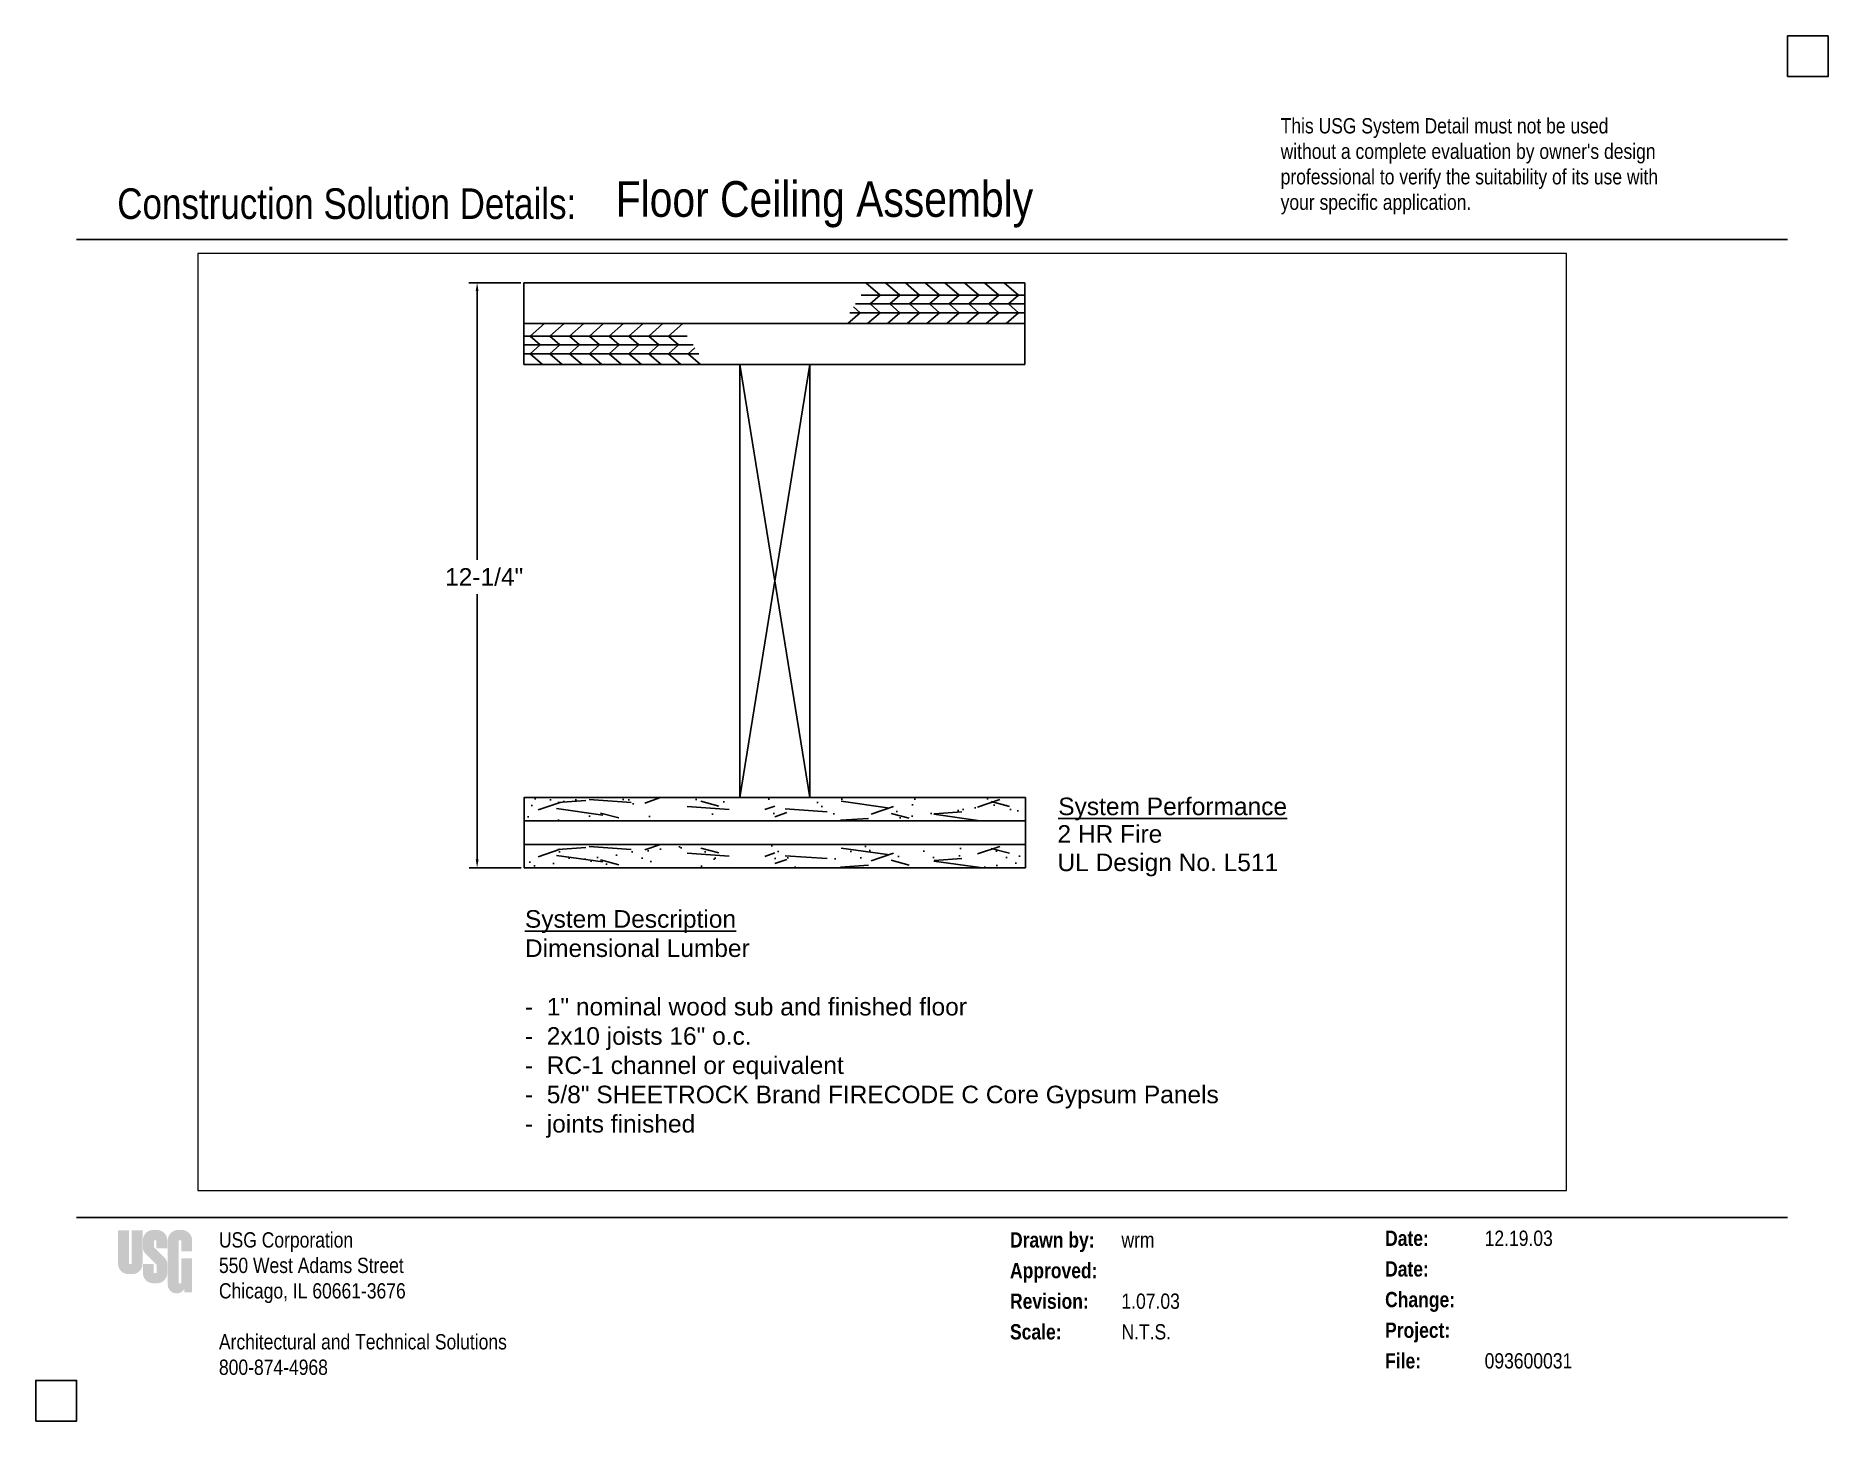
# Paper-space layout 'SHEETROCK' of a CAD drawing. Extents: x 0.1 to 11.1, y 0 to 8.5.
# The model-space entities are those that its viewports show. They can reach past a viewport. Long polylines and large blocks are cut down to what shows.
import ezdxf
from ezdxf.enums import TextEntityAlignment as Align

# ---------------------------------------------------------------- set-up
doc = ezdxf.new("R2010")
doc.units = 0
doc.header["$MEASUREMENT"] = 0
doc.layers.get('0').update_dxf_attribs({"linetype": 'CONTINUOUS'})
doc.layers.get('DEFPOINTS').update_dxf_attribs({"linetype": 'CONTINUOUS'})
doc.layers.add('titleinfo', color=7, linetype='CONTINUOUS')
doc.styles.add('arial', font='Arialn.ttf')
doc.styles.add('ROMANS', font='Arialn.ttf', dxfattribs={"height": 0.12})
doc.styles.add('T', font='ARIAL.TTF', dxfattribs={"height": 0.375})

# ---------------------------------------------------------------- blocks, each defined once
blk = doc.blocks.new('usgtitleblock')
h = blk.add_hatch(color=2)
h.paths.add_polyline_path([(0.71, 1.206), (0.644, 1.206), (0.644, 1.001), (0.627, 1.001), (0.627, 1.206), (0.56, 1.206), (0.56, 1.001, 0.414214), (0.623, 0.938), (0.647, 0.938, 0.414214), (0.71, 1.001)])
h.paths.add_polyline_path([(0.78, 1.103), (0.78, 1.146), (0.795, 1.146), (0.795, 1.097), (0.862, 1.097), (0.862, 1.146, 0.414214), (0.799, 1.209), (0.775, 1.209, 0.414214), (0.712, 1.146), (0.712, 1.102, 0.19886), (0.728, 1.064), (0.796, 0.996), (0.796, 0.945), (0.779, 0.945), (0.779, 1.001), (0.712, 1.001), (0.712, 0.945, 0.414214), (0.775, 0.882), (0.799, 0.882, 0.414214), (0.862, 0.945), (0.862, 0.999, 0.198908), (0.847, 1.037)])
h.paths.add_polyline_path([(0.865, 0.868, 0.732138), (0.967, 0.848), (0.967, 0.826), (1.014, 0.826), (1.014, 1.036), (0.948, 1.036), (0.948, 0.882), (0.932, 0.882), (0.932, 1.146), (0.948, 1.146), (0.948, 1.078), (1.014, 1.078), (1.014, 1.146, 0.414214), (0.951, 1.209), (0.928, 1.209, 0.414214), (0.865, 1.146)])
at = {"color": 2}
for p, q in [((10.805, 7.286), (0.305, 7.286)), ((0.305, 1.286), (10.805, 1.286))]:
    blk.add_line(p, q, dxfattribs=at)
at = {"layer": 'DEFPOINTS'}
for points in [[(10.805, 8.286), (11.055, 8.286), (11.055, 8.536), (10.805, 8.536)], [(0.055, 0.036), (0.305, 0.036), (0.305, 0.286), (0.055, 0.286)]]:
    blk.add_lwpolyline(points, close=True, dxfattribs=at)
at = {"color": 2, "insert": (0.555, 7.41), "char_height": 0.1875, "width": 4.28217, "attachment_point": 7, "style": 'ROMANS'}
blk.add_mtext('Construction Solution Details:', dxfattribs=at)
at = {"color": 6, "style": 'ROMANS'}
blk.add_attdef('DRAWINGHEADER', text='', height=0.219, dxfattribs=at).set_placement((3.614, 7.36), align=Align.BOTTOM_LEFT)
at = {"layer": 'titleinfo', "color": 2, "char_height": 0.09375, "attachment_point": 1, "style": 'arial'}
for s, insert, width in [("This USG System Detail must not be used \\Pwithout a complete evaluation by owner's design \\Pprofessional to verify the suitability of its use with \\Pyour specific application.", (7.695, 8.031), 3.06505), ('USG Corporation\\P550 West Adams Street\\PChicago, IL 60661-3676\\P\\PArchitectural and Technical Solutions\\P800-874-4968', (1.179, 1.195), 3.25)]:
    blk.add_mtext(s, dxfattribs=dict(at, insert=insert, width=width))
at = {"layer": 'titleinfo', "color": 6, "char_height": 0.09375, "width": 0.96875, "attachment_point": 1, "style": 'arial'}
for s, insert in [('{\\fArial Narrow|b1|i0|c0|p34;Drawn by:}', (6.034, 1.195)), ('{\\fArial Narrow|b1|i0|c0|p34;Date:}', (8.336, 1.205)), ('{\\fArial Narrow|b1|i0|c0|p34;Approved:}', (6.034, 1.007)), ('{\\fArial Narrow|b1|i0|c0|p34;Date:}', (8.336, 1.017)), ('{\\fArial Narrow|b1|i0|c0|p34;Revision:}', (6.034, 0.819)), ('{\\fArial Narrow|b1|i0|c0|p34;Change:}', (8.336, 0.829)), ('{\\fArial Narrow|b1|i0|c0|p34;Scale:}', (6.034, 0.631)), ('{\\fArial Narrow|b1|i0|c0|p34;Project:}', (8.336, 0.641))]:
    blk.add_mtext(s, dxfattribs=dict(at, insert=insert))
at = {"layer": 'titleinfo', "color": 2, "style": 'arial'}
for tag, p in [('DRAWN', (6.718, 1.195)), ('DATE', (8.947, 1.205)), ('APPROV.', (6.718, 1.007)), ('DATE2', (8.947, 1.017)), ('REV', (6.718, 0.819)), ('CHANGE', (8.947, 0.829)), ('SCALE', (6.718, 0.631)), ('PROJECT', (8.947, 0.641))]:
    blk.add_attdef(tag, text='', height=0.0938, dxfattribs=at).set_placement(p, align=Align.TOP_LEFT)
blk = doc.blocks.new('filename')
at = {"layer": 'titleinfo', "color": 6, "insert": (8.336, 0.453), "char_height": 0.09375, "width": 1, "attachment_point": 1, "style": 'arial'}
blk.add_mtext('{\\fArial Narrow|b1|i0|c0|p34;File:}', dxfattribs=at)
at = {"layer": 'titleinfo', "color": 2, "style": 'arial'}
blk.add_attdef('FILE', text='', height=0.0938, dxfattribs=at).set_placement((8.947, 0.453), align=Align.TOP_LEFT)
blk = doc.blocks.new('12GYP')
h = blk.add_hatch()
h.set_pattern_fill('AR-SAND', color=5, scale=0.5, style=0)
h.set_pattern_definition([(37.5, (-5.5055, -7.0554), (-0.031497, 0.96341), [0, -0.76, 0, -0.85, 0, -0.8125]), (7.5, (-5.5055, -7.0554), (0.88489, 1.41107), [0, -0.41, 0, -0.685, 0, -0.2625]), (327.5, (-6.1205, -7.0554), (1.55707, 0.00283), [0, -0.25, 0, -0.9, 0, -1.175]), (317.5, (-6.1205, -7.0554), (1.50306, 0.43884), [0, -0.125, 0, -0.59, 0, -0.675])])
h.paths.add_polyline_path([(5.357, 0), (5.357, 0.5), (-5.357, 0.5), (-5.357, 0)])
at = {"color": 1}
for p, q in [((-5.056, 0.234), (-4.584, 0.397)), ((-4.635, 0.393), (-4.036, 0.435)), ((-3.969, 0.455), (-3.071, 0.393)), ((-2.781, 0.383), (-2.443, 0.499)), ((-1.584, 0.422), (-1.197, 0.319)), ((1.415, 0.42), (2.405, 0.281)), ((4.335, 0.295), (4.808, 0.458)), ((4.626, 0.415), (5.012, 0.311)), ((-4.666, 0.265), (-3.675, 0.126)), ((-3.723, 0.167), (-3.336, 0.064)), ((-1.874, 0.309), (-0.977, 0.246)), ((-0.215, 0.244), (0, 0.318)), ((0, 0.09), (0.257, 0.179)), ((0.221, 0.257), (1.118, 0.195)), ((1.406, 0.014), (2.005, 0.055)), ((2.06, 0.146), (2.533, 0.309)), ((2.487, 0.16), (2.873, 0.056)), ((3.396, 0.142), (4.386, 0.003)), ((3.402, 0.153), (4, 0.195))]:
    blk.add_line(p, q, dxfattribs=at)
at = {"color": 4}
blk.add_lwpolyline([(5.357, 0), (5.357, 0.5), (-5.357, 0.5), (-5.357, 0)], close=True, dxfattribs=at)

msp = doc.modelspace()

# ---------------------------------------------------------------- linework, layer by layer
at = {"color": 1, "linetype": 'ByBlock'}
for p, q in [((-0.025, 12.639), (-1.139, 12.639)), ((-0.959, 12.459), (-0.959, 6.719)), ((-0.959, 0.317), (-0.959, 5.984)), ((-0.017, 0.137), (-1.13, 0.137))]:
    msp.add_line(p, q, dxfattribs=at)
at = {"color": 4}
for p, q in [((0.038, 12.639), (10.745, 12.639)), ((0.038, 11.764), (0.038, 12.639)), ((10.745, 11.764), (10.745, 12.639)), ((0.038, 11.764), (10.745, 11.764)), ((0.038, 10.889), (0.038, 11.764)), ((10.745, 10.889), (10.745, 11.764)), ((0.038, 10.889), (10.745, 10.889))]:
    msp.add_line(p, q, dxfattribs=at)
at = {"color": 1}
for p, q in [((10.745, 12.372), (7.25, 12.372)), ((7.348, 12.639), (7.653, 12.372)), ((7.439, 12.185), (7.653, 12.372)), ((7.77, 12.639), (8.075, 12.372)), ((7.861, 12.185), (8.075, 12.372)), ((8.193, 12.639), (8.498, 12.372)), ((8.284, 12.185), (8.498, 12.372)), ((8.615, 12.639), (8.92, 12.372)), ((8.706, 12.185), (8.92, 12.372)), ((9.038, 12.639), (9.343, 12.372)), ((9.129, 12.185), (9.343, 12.372)), ((9.46, 12.639), (9.765, 12.372)), ((9.551, 12.185), (9.765, 12.372)), ((9.882, 12.639), (10.188, 12.372)), ((9.974, 12.185), (10.188, 12.372)), ((10.305, 12.639), (10.61, 12.372)), ((10.396, 12.185), (10.61, 12.372)), ((6.965, 11.764), (7.23, 11.997)), ((10.745, 11.997), (7.006, 11.997)), ((7.086, 12.124), (7.23, 11.997)), ((10.745, 12.185), (7.128, 12.185)), ((7.387, 11.764), (7.653, 11.997)), ((7.439, 12.185), (7.653, 11.997)), ((7.81, 11.764), (8.075, 11.997)), ((7.861, 12.185), (8.075, 11.997)), ((8.232, 11.764), (8.498, 11.997)), ((8.284, 12.185), (8.498, 11.997)), ((8.654, 11.764), (8.92, 11.997)), ((8.706, 12.185), (8.92, 11.997)), ((9.077, 11.764), (9.343, 11.997)), ((9.129, 12.185), (9.343, 11.997)), ((9.499, 11.764), (9.765, 11.997)), ((9.551, 12.185), (9.765, 11.997)), ((9.922, 11.764), (10.188, 11.997)), ((9.974, 12.185), (10.188, 11.997)), ((10.344, 11.764), (10.61, 11.997)), ((10.396, 12.185), (10.61, 11.997)), ((0.038, 11.497), (3.533, 11.497)), ((0.478, 11.764), (0.173, 11.497)), ((0.387, 11.31), (0.173, 11.497)), ((0.9, 11.764), (0.595, 11.497)), ((0.809, 11.31), (0.595, 11.497)), ((1.323, 11.764), (1.018, 11.497)), ((1.232, 11.31), (1.018, 11.497)), ((1.745, 11.764), (1.44, 11.497)), ((1.654, 11.31), (1.44, 11.497)), ((2.168, 11.764), (1.862, 11.497)), ((2.077, 11.31), (1.862, 11.497)), ((2.59, 11.764), (2.285, 11.497)), ((2.499, 11.31), (2.285, 11.497)), ((3.013, 11.764), (2.707, 11.497)), ((2.922, 11.31), (2.707, 11.497)), ((3.435, 11.764), (3.13, 11.497)), ((3.344, 11.31), (3.13, 11.497)), ((0.038, 11.31), (3.655, 11.31)), ((0.038, 11.122), (3.776, 11.122)), ((0.387, 11.31), (0.173, 11.122)), ((0.438, 10.889), (0.173, 11.122)), ((0.809, 11.31), (0.595, 11.122)), ((0.861, 10.889), (0.595, 11.122)), ((1.232, 11.31), (1.018, 11.122)), ((1.283, 10.889), (1.018, 11.122)), ((1.654, 11.31), (1.44, 11.122)), ((1.706, 10.889), (1.44, 11.122)), ((2.077, 11.31), (1.862, 11.122)), ((2.128, 10.889), (1.862, 11.122)), ((2.499, 11.31), (2.285, 11.122)), ((2.551, 10.889), (2.285, 11.122)), ((2.922, 11.31), (2.707, 11.122)), ((2.973, 10.889), (2.707, 11.122)), ((3.344, 11.31), (3.13, 11.122)), ((3.396, 10.889), (3.13, 11.122)), ((3.697, 11.249), (3.552, 11.122)), ((3.818, 10.889), (3.552, 11.122))]:
    msp.add_line(p, q, dxfattribs=at)
at = {"color": 3}
for p, q in [((0.046, 1.138), (10.76, 1.138)), ((0.046, 0.638), (0.046, 1.138)), ((10.76, 0.638), (10.76, 1.138)), ((0.046, 0.638), (10.76, 0.638))]:
    msp.add_line(p, q, dxfattribs=at)
at = {"color": 5}
for points in [[(4.653, 10.888), (6.153, 1.638)], [(4.653, 1.638), (6.153, 1.638), (6.153, 10.888), (4.653, 1.638), (4.653, 10.888), (6.153, 10.888)]]:
    msp.add_lwpolyline(points, dxfattribs=at)
at = {"color": 1, "linetype": 'ByBlock'}
for points in [[(-0.929, 12.459), (-0.989, 12.459), (-0.959, 12.639)], [(-0.929, 0.317), (-0.989, 0.317), (-0.959, 0.137)]]:
    msp.add_solid(points, dxfattribs=at)
at = {"layer": 'DEFPOINTS', "color": 0, "linetype": 'ByBlock'}
msp.add_point((0.038, 12.639), dxfattribs=at)
at = {"layer": 'DEFPOINTS', "color": 1, "linetype": 'ByBlock'}
msp.add_point((-0.959, 0.137), dxfattribs=at)

# ---------------------------------------------------------------- block references
for p in [(5.403, 1.138), (5.403, 0.137)]:
    msp.add_blockref('12GYP', p)

# ---------------------------------------------------------------- texts
at = {"color": 1, "linetype": 'ByBlock', "style": 'T'}
msp.add_text('12-1/4"', height=0.375, dxfattribs=at).set_placement((-1.644, 6.164))
at = {"color": 1, "style": 'T'}
for s, p in [('%%USystem Performance', (11.46, 1.262)), ('2 HR Fire', (11.443, 0.673)), ('UL Design No. L511', (11.443, 0.066))]:
    msp.add_text(s, height=0.375, dxfattribs=at).set_placement(p)
at = {"color": 1, "insert": (0.063, -0.768), "char_height": 0.375, "width": 17.93951, "attachment_point": 1, "style": 'T'}
msp.add_mtext('{\\LSystem Description\\P}Dimensional Lumber\\P\\P-  1" nominal wood sub and finished floor\\P-  2x10 joists 16" o.c.\\P-  RC-1 channel or equivalent\\P-  5/8" SHEETROCK Brand FIRECODE C Core Gypsum Panels\\P-  joints finished', dxfattribs=at)

psp = doc.layouts.new('SHEETROCK')

# ---------------------------------------------------------------- block references
ref = psp.add_blockref('usgtitleblock', (0, 0))
ref.add_attrib('DRAWINGHEADER', 'Floor Ceiling Assembly', dxfattribs={"color": 6, "height": 0.21875, "style": 'ROMANS'}).set_placement((3.614, 7.36), align=Align.BOTTOM_LEFT)
ref.add_attrib('DRAWN', 'wrm', dxfattribs={"layer": 'titleinfo', "color": 2, "height": 0.0938, "style": 'arial'}).set_placement((6.718, 1.195), align=Align.TOP_LEFT)
ref.add_attrib('REV', '1.07.03', dxfattribs={"layer": 'titleinfo', "color": 2, "height": 0.0938, "style": 'arial'}).set_placement((6.718, 0.819), align=Align.TOP_LEFT)
ref.add_attrib('SCALE', 'N.T.S.', dxfattribs={"layer": 'titleinfo', "color": 2, "height": 0.0938, "style": 'arial'}).set_placement((6.718, 0.631), align=Align.TOP_LEFT)
ref.add_attrib('DATE', '12.19.03', dxfattribs={"layer": 'titleinfo', "color": 2, "height": 0.0938, "style": 'arial'}).set_placement((8.947, 1.205), align=Align.TOP_LEFT)
psp.add_blockref('filename', (0, 0)).add_auto_attribs({'FILE': '093600031'})

# ---------------------------------------------------------------- viewports
at = {"layer": 'DEFPOINTS'}
psp.add_viewport(center=(5.25, 4.325), size=(8.4, 5.74947), view_center_point=(7.699, 3.249), view_height=20.02077, dxfattribs=at)

doc.saveas('drawing.dxf')
